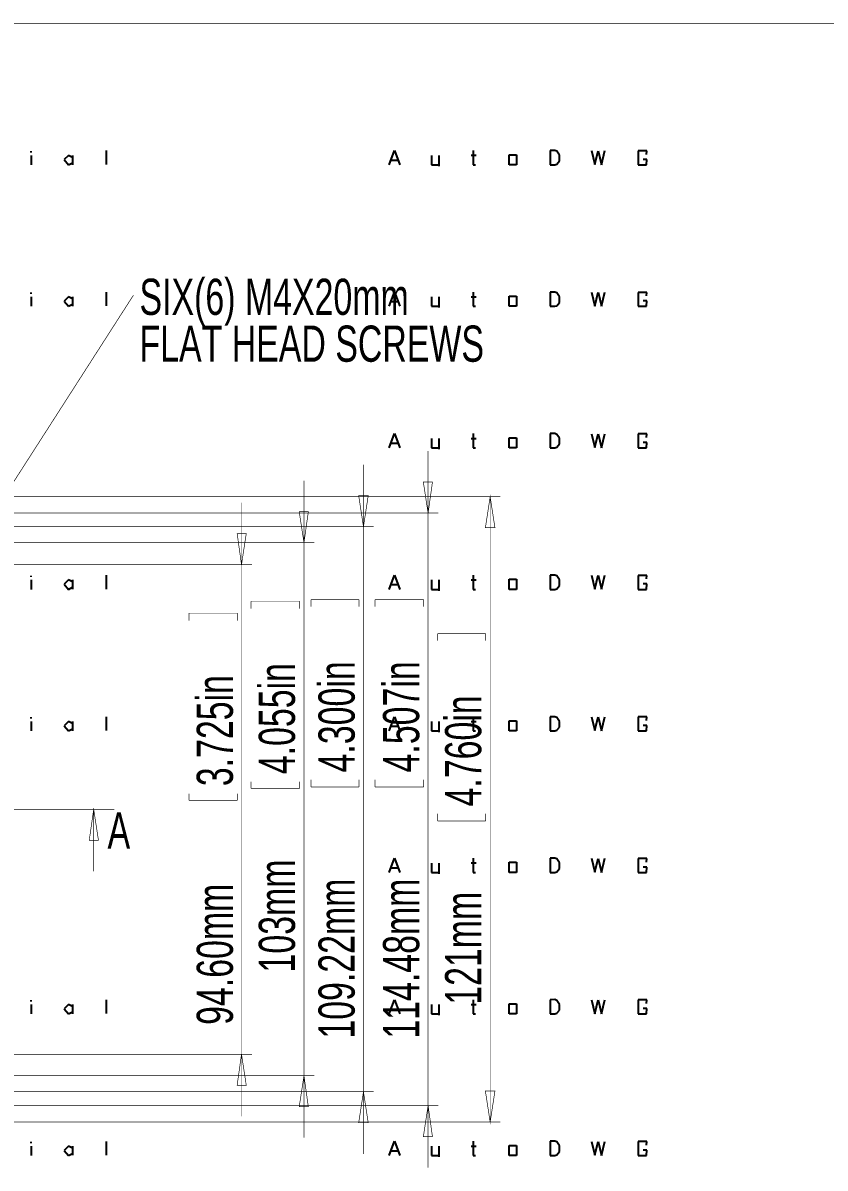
# Model space of a CAD drawing. Extents: x 5 to 426, y 3 to 277.
# Drawn here: x 138.1 to 215.6, y 165.9 to 276.6 of the extents above; entities that cross this region are included whole.
import ezdxf

# ---------------------------------------------------------------- set-up
doc = ezdxf.new("R2010")
doc.units = 0
doc.header["$MEASUREMENT"] = 0
for name, color, linetype in [('at_Entity', 7, 'Continuous'), ('at_Rect', 7, 'Continuous'), ('at_Solid', 7, 'Continuous'), ('at_Text', 7, 'Continuous')]:
    doc.layers.add(name, color=color, linetype=linetype)

msp = doc.modelspace()

# ---------------------------------------------------------------- linework, layer by layer
at = {"color": 28}
for p, q in [((173.47, 235.56), (173.99, 236.93)), ((173.66, 236.01), (174.32, 236.01)), ((173.99, 236.93), (174.52, 235.56)), ((177.58, 236.46), (177.58, 235.56)), ((178.29, 236.46), (178.29, 235.42)), ((181.41, 236.47), (181.88, 236.47)), ((181.61, 236.93), (181.61, 235.56)), ((185.07, 236.53), (185.77, 236.53)), ((185.07, 235.56), (185.07, 236.53)), ((185.77, 236.53), (185.77, 235.56)), ((189.05, 236.93), (189.04, 235.56)), ((189.49, 236.93), (189.05, 236.93)), ((189.7, 236.86), (189.49, 236.93)), ((189.69, 235.61), (189.93, 235.93)), ((189.94, 236.48), (189.7, 236.86)), ((189.93, 235.93), (189.94, 236.48)), ((193.03, 236.92), (193.35, 235.58)), ((193.35, 235.58), (193.68, 236.91)), ((193.68, 236.91), (194, 235.56)), ((194, 235.56), (194.32, 236.92)), ((198.37, 236.91), (197.54, 236.91)), ((197.54, 236.91), (197.54, 235.56)), ((198.37, 236.07), (198.04, 236.07)), ((198.36, 236.56), (198.37, 236.91)), ((198.36, 235.56), (198.37, 236.07)), ((177.58, 235.56), (178.29, 235.56)), ((181.61, 235.56), (181.83, 235.56)), ((185.77, 235.56), (185.07, 235.56)), ((189.04, 235.56), (189.48, 235.56)), ((189.48, 235.56), (189.69, 235.61)), ((197.54, 235.56), (198.36, 235.56)), ((173.47, 194.51), (173.99, 195.87)), ((173.66, 194.96), (174.32, 194.96)), ((173.99, 195.87), (174.52, 194.51)), ((177.58, 195.41), (177.58, 194.51)), ((178.29, 195.41), (178.29, 194.37)), ((181.41, 195.42), (181.88, 195.42)), ((181.61, 195.87), (181.61, 194.51)), ((185.07, 195.48), (185.77, 195.48)), ((185.07, 194.51), (185.07, 195.48)), ((185.77, 195.48), (185.77, 194.51)), ((189.05, 195.87), (189.04, 194.51)), ((189.49, 195.88), (189.05, 195.87)), ((189.7, 195.81), (189.49, 195.88)), ((189.94, 195.42), (189.7, 195.81)), ((189.93, 194.88), (189.94, 195.42)), ((193.03, 195.87), (193.35, 194.52)), ((193.35, 194.52), (193.68, 195.86)), ((193.68, 195.86), (194, 194.51)), ((194, 194.51), (194.32, 195.87)), ((198.37, 195.85), (197.54, 195.85)), ((197.54, 195.85), (197.54, 194.51)), ((198.37, 195.02), (198.04, 195.02)), ((198.36, 195.51), (198.37, 195.85)), ((198.36, 194.51), (198.37, 195.02)), ((177.58, 194.51), (178.29, 194.51)), ((181.61, 194.51), (181.83, 194.51)), ((185.77, 194.51), (185.07, 194.51)), ((189.04, 194.51), (189.48, 194.51)), ((189.48, 194.51), (189.69, 194.56)), ((189.69, 194.56), (189.93, 194.88)), ((197.54, 194.51), (198.36, 194.51))]:
    msp.add_line(p, q, dxfattribs=at)
at = {"layer": 'at_Entity', "color": 28}
for p, q in [((138.88, 250.44), (138.88, 250.56)), ((146.12, 250.61), (146.11, 249.27)), ((138.88, 250.15), (138.88, 249.24)), ((142.48, 250.15), (142.07, 249.74)), ((142.07, 249.74), (142.47, 249.24)), ((142.47, 249.24), (142.86, 249.44)), ((142.86, 249.95), (142.48, 250.15)), ((142.85, 250.15), (142.85, 249.25)), ((138.88, 209.39), (138.88, 209.51)), ((146.12, 209.55), (146.11, 208.22)), ((138.88, 209.1), (138.88, 208.19)), ((142.48, 209.09), (142.07, 208.68)), ((142.07, 208.68), (142.47, 208.19)), ((142.47, 208.19), (142.86, 208.39)), ((142.86, 208.9), (142.48, 209.09)), ((142.85, 209.1), (142.85, 208.2)), ((138.88, 168.33), (138.88, 168.46)), ((146.12, 168.5), (146.11, 167.17)), ((138.88, 168.05), (138.88, 167.14)), ((142.48, 168.04), (142.07, 167.63)), ((142.07, 167.63), (142.47, 167.14)), ((142.47, 167.14), (142.86, 167.33)), ((142.86, 167.85), (142.48, 168.04)), ((142.85, 168.05), (142.85, 167.15))]:
    msp.add_line(p, q, dxfattribs=at)
at = {"layer": 'at_Entity', "color": 9}
msp.add_lwpolyline([(426.32, 276.61, 0.0636, 0.0636, 0), (4.8, 276.61, 0.0636, 0.0636, 0)], format="xyseb", dxfattribs=at)
at = {"layer": 'at_Entity', "color": 7}
for points in [[(148.75, 250.31, 0.0636, 0.0636, 0), (135.16, 229.13, 0.0636, 0.0636, 0)], [(177.24, 229.24, 0.0636, 0.0636, 0), (176.78, 232.24, 0.0636, 0.0636, 0), (177.66, 232.24, 0.0636, 0.0636, 0), (177.24, 229.24, 0.0636, 0.0636, 0)], [(170.99, 227.93, 0.0636, 0.0636, 0), (170.53, 230.93, 0.0636, 0.0636, 0), (171.45, 230.93, 0.0636, 0.0636, 0), (170.99, 227.93, 0.0636, 0.0636, 0)], [(183.24, 230.83, 0.0636, 0.0636, 0), (183.7, 227.83, 0.0636, 0.0636, 0), (182.78, 227.83, 0.0636, 0.0636, 0), (183.24, 230.83, 0.0636, 0.0636, 0)], [(165.24, 226.38, 0.0636, 0.0636, 0), (164.78, 229.38, 0.0636, 0.0636, 0), (165.66, 229.38, 0.0636, 0.0636, 0), (165.24, 226.38, 0.0636, 0.0636, 0)], [(159.2, 224.26, 0.0636, 0.0636, 0), (158.78, 227.26, 0.0636, 0.0636, 0), (159.66, 227.26, 0.0636, 0.0636, 0), (159.2, 224.26, 0.0636, 0.0636, 0)], [(44.94, 200.61, 0.0636, 0.0636, 0), (146.92, 200.61, 0.0636, 0.0636, 0)], [(144.91, 200.61, 0.0636, 0.0636, 0), (145.37, 197.61, 0.0636, 0.0636, 0), (144.48, 197.61, 0.0636, 0.0636, 0), (144.91, 200.61, 0.0636, 0.0636, 0)], [(144.91, 194.61, 0.0636, 0.0636, 0), (144.91, 200.61, 0.0636, 0.0636, 0)], [(159.2, 176.92, 0.0636, 0.0636, 0), (159.66, 173.92, 0.0636, 0.0636, 0), (158.78, 173.92, 0.0636, 0.0636, 0), (159.2, 176.92, 0.0636, 0.0636, 0)], [(165.24, 174.84, 0.0636, 0.0636, 0), (165.66, 171.84, 0.0636, 0.0636, 0), (164.78, 171.84, 0.0636, 0.0636, 0), (165.24, 174.84, 0.0636, 0.0636, 0)], [(170.99, 173.29, 0.0636, 0.0636, 0), (171.45, 170.29, 0.0636, 0.0636, 0), (170.53, 170.29, 0.0636, 0.0636, 0), (170.99, 173.29, 0.0636, 0.0636, 0)], [(183.24, 170.36, 0.0636, 0.0636, 0), (182.78, 173.36, 0.0636, 0.0636, 0), (183.7, 173.36, 0.0636, 0.0636, 0), (183.24, 170.36, 0.0636, 0.0636, 0)], [(177.24, 171.95, 0.0636, 0.0636, 0), (177.66, 168.95, 0.0636, 0.0636, 0), (176.78, 168.95, 0.0636, 0.0636, 0), (177.24, 171.95, 0.0636, 0.0636, 0)]]:
    msp.add_lwpolyline(points, format="xyseb", dxfattribs=at)
at = {"layer": 'at_Entity', "color": 0}
for points in [[(177.24, 229.24, 0.0636, 0.0636, 0), (177.24, 235.24, 0.0636, 0.0636, 0)], [(170.99, 227.93, 0.0636, 0.0636, 0), (170.99, 233.93, 0.0636, 0.0636, 0)], [(165.24, 226.38, 0.0636, 0.0636, 0), (165.24, 232.38, 0.0636, 0.0636, 0)], [(177.24, 229.24, 0.0636, 0.0636, 0), (176.78, 232.24, 0.0636, 0.0636, 0), (177.66, 232.24, 0.0636, 0.0636, 0)], [(135.62, 230.83, 0.0636, 0.0636, 0), (184.23, 230.83, 0.0636, 0.0636, 0)], [(170.99, 227.93, 0.0636, 0.0636, 0), (170.53, 230.93, 0.0636, 0.0636, 0), (171.45, 230.93, 0.0636, 0.0636, 0)], [(183.24, 230.83, 0.0636, 0.0636, 0), (183.7, 227.83, 0.0636, 0.0636, 0), (182.78, 227.83, 0.0636, 0.0636, 0)], [(183.24, 170.36, 0.0636, 0.0636, 0), (183.24, 230.83, 0.0636, 0.0636, 0)], [(130.22, 229.24, 0.0636, 0.0636, 0), (178.23, 229.24, 0.0636, 0.0636, 0)], [(159.2, 224.26, 0.0636, 0.0636, 0), (159.2, 230.26, 0.0636, 0.0636, 0)], [(165.24, 226.38, 0.0636, 0.0636, 0), (164.78, 229.38, 0.0636, 0.0636, 0), (165.66, 229.38, 0.0636, 0.0636, 0)], [(177.24, 229.24, 0.0636, 0.0636, 0), (177.24, 171.95, 0.0636, 0.0636, 0)], [(135.27, 227.93, 0.0636, 0.0636, 0), (171.98, 227.93, 0.0636, 0.0636, 0)], [(159.2, 224.26, 0.0636, 0.0636, 0), (158.78, 227.26, 0.0636, 0.0636, 0), (159.66, 227.26, 0.0636, 0.0636, 0)], [(170.99, 227.93, 0.0636, 0.0636, 0), (170.99, 173.29, 0.0636, 0.0636, 0)], [(128.7, 226.38, 0.0636, 0.0636, 0), (166.23, 226.38, 0.0636, 0.0636, 0)], [(165.24, 226.38, 0.0636, 0.0636, 0), (165.24, 174.84, 0.0636, 0.0636, 0)], [(135.2, 224.26, 0.0636, 0.0636, 0), (160.23, 224.26, 0.0636, 0.0636, 0)], [(159.2, 224.26, 0.0636, 0.0636, 0), (159.2, 176.92, 0.0636, 0.0636, 0)], [(160.12, 220.73, 0.0636, 0.0636, 0), (164.82, 220.73, 0.0636, 0.0636, 0)], [(160.12, 220.73, 0.0636, 0.0636, 0), (160.12, 220.02, 0.0636, 0.0636, 0)], [(164.82, 220.73, 0.0636, 0.0636, 0), (164.82, 220.02, 0.0636, 0.0636, 0)], [(165.91, 220.87, 0.0636, 0.0636, 0), (170.57, 220.87, 0.0636, 0.0636, 0)], [(165.91, 220.87, 0.0636, 0.0636, 0), (165.91, 220.2, 0.0636, 0.0636, 0)], [(170.57, 220.87, 0.0636, 0.0636, 0), (170.57, 220.2, 0.0636, 0.0636, 0)], [(172.12, 220.87, 0.0636, 0.0636, 0), (176.82, 220.87, 0.0636, 0.0636, 0)], [(172.12, 220.87, 0.0636, 0.0636, 0), (172.12, 220.2, 0.0636, 0.0636, 0)], [(176.82, 220.87, 0.0636, 0.0636, 0), (176.82, 220.2, 0.0636, 0.0636, 0)], [(154.12, 219.57, 0.0636, 0.0636, 0), (158.81, 219.57, 0.0636, 0.0636, 0)], [(154.12, 219.57, 0.0636, 0.0636, 0), (154.12, 218.86, 0.0636, 0.0636, 0)], [(158.81, 219.57, 0.0636, 0.0636, 0), (158.81, 218.86, 0.0636, 0.0636, 0)], [(178.16, 217.59, 0.0636, 0.0636, 0), (182.82, 217.59, 0.0636, 0.0636, 0)], [(178.16, 217.59, 0.0636, 0.0636, 0), (178.16, 216.92, 0.0636, 0.0636, 0)], [(182.82, 217.59, 0.0636, 0.0636, 0), (182.82, 216.92, 0.0636, 0.0636, 0)], [(160.12, 202.62, 0.0636, 0.0636, 0), (160.12, 203.29, 0.0636, 0.0636, 0)], [(160.12, 202.62, 0.0636, 0.0636, 0), (164.82, 202.62, 0.0636, 0.0636, 0)], [(164.82, 202.62, 0.0636, 0.0636, 0), (164.82, 203.29, 0.0636, 0.0636, 0)], [(165.91, 202.76, 0.0636, 0.0636, 0), (165.91, 203.47, 0.0636, 0.0636, 0)], [(165.91, 202.76, 0.0636, 0.0636, 0), (170.57, 202.76, 0.0636, 0.0636, 0)], [(170.57, 202.76, 0.0636, 0.0636, 0), (170.57, 203.47, 0.0636, 0.0636, 0)], [(172.12, 202.76, 0.0636, 0.0636, 0), (172.12, 203.47, 0.0636, 0.0636, 0)], [(172.12, 202.76, 0.0636, 0.0636, 0), (176.82, 202.76, 0.0636, 0.0636, 0)], [(176.82, 202.76, 0.0636, 0.0636, 0), (176.82, 203.47, 0.0636, 0.0636, 0)], [(154.12, 201.46, 0.0636, 0.0636, 0), (154.12, 202.13, 0.0636, 0.0636, 0)], [(158.81, 201.46, 0.0636, 0.0636, 0), (158.81, 202.13, 0.0636, 0.0636, 0)], [(144.91, 200.61, 0.0636, 0.0636, 0), (145.37, 197.61, 0.0636, 0.0636, 0), (144.48, 197.61, 0.0636, 0.0636, 0)], [(154.12, 201.46, 0.0636, 0.0636, 0), (158.81, 201.46, 0.0636, 0.0636, 0)], [(178.16, 199.48, 0.0636, 0.0636, 0), (178.16, 200.19, 0.0636, 0.0636, 0)], [(178.16, 199.48, 0.0636, 0.0636, 0), (182.82, 199.48, 0.0636, 0.0636, 0)], [(182.82, 199.48, 0.0636, 0.0636, 0), (182.82, 200.19, 0.0636, 0.0636, 0)], [(135.2, 176.92, 0.0636, 0.0636, 0), (160.23, 176.92, 0.0636, 0.0636, 0)], [(159.2, 176.92, 0.0636, 0.0636, 0), (159.66, 173.92, 0.0636, 0.0636, 0), (158.78, 173.92, 0.0636, 0.0636, 0)], [(159.2, 176.92, 0.0636, 0.0636, 0), (159.2, 170.92, 0.0636, 0.0636, 0)], [(128.7, 174.84, 0.0636, 0.0636, 0), (166.23, 174.84, 0.0636, 0.0636, 0)], [(165.24, 174.84, 0.0636, 0.0636, 0), (165.66, 171.84, 0.0636, 0.0636, 0), (164.78, 171.84, 0.0636, 0.0636, 0)], [(165.24, 174.84, 0.0636, 0.0636, 0), (165.24, 168.84, 0.0636, 0.0636, 0)], [(135.27, 173.29, 0.0636, 0.0636, 0), (171.98, 173.29, 0.0636, 0.0636, 0)], [(170.99, 173.29, 0.0636, 0.0636, 0), (171.45, 170.29, 0.0636, 0.0636, 0), (170.53, 170.29, 0.0636, 0.0636, 0)], [(170.99, 173.29, 0.0636, 0.0636, 0), (170.99, 167.29, 0.0636, 0.0636, 0)], [(183.24, 170.36, 0.0636, 0.0636, 0), (182.78, 173.36, 0.0636, 0.0636, 0), (183.7, 173.36, 0.0636, 0.0636, 0)], [(130.22, 171.95, 0.0636, 0.0636, 0), (178.23, 171.95, 0.0636, 0.0636, 0)], [(177.24, 171.95, 0.0636, 0.0636, 0), (177.66, 168.95, 0.0636, 0.0636, 0), (176.78, 168.95, 0.0636, 0.0636, 0)], [(177.24, 171.95, 0.0636, 0.0636, 0), (177.24, 165.95, 0.0636, 0.0636, 0)], [(135.62, 170.36, 0.0636, 0.0636, 0), (184.23, 170.36, 0.0636, 0.0636, 0)]]:
    msp.add_lwpolyline(points, format="xyseb", dxfattribs=at)
at = {"layer": 'at_Rect', "color": 28}
for p, q in [((138.88, 264.12), (138.88, 264.24)), ((138.88, 263.83), (138.88, 262.93)), ((142.48, 263.83), (142.07, 263.42)), ((142.86, 263.64), (142.48, 263.83)), ((142.85, 263.83), (142.85, 262.93)), ((146.12, 264.29), (146.11, 262.95)), ((142.07, 263.42), (142.47, 262.93)), ((142.47, 262.93), (142.86, 263.12)), ((138.88, 223.07), (138.88, 223.19)), ((138.88, 222.78), (138.88, 221.87)), ((142.48, 222.78), (142.07, 222.37)), ((142.86, 222.59), (142.48, 222.78)), ((142.85, 222.78), (142.85, 221.88)), ((146.12, 223.24), (146.11, 221.9)), ((142.07, 222.37), (142.47, 221.87)), ((142.47, 221.87), (142.86, 222.07)), ((138.88, 182.02), (138.88, 182.14)), ((138.88, 181.73), (138.88, 180.82)), ((142.48, 181.73), (142.07, 181.32)), ((142.86, 181.53), (142.48, 181.73)), ((142.85, 181.73), (142.85, 180.83)), ((146.12, 182.19), (146.11, 180.85)), ((142.07, 181.32), (142.47, 180.82)), ((142.47, 180.82), (142.86, 181.02))]:
    msp.add_line(p, q, dxfattribs=at)
at = {"layer": 'at_Solid', "color": 28}
for p, q in [((173.47, 249.24), (173.99, 250.61)), ((173.99, 250.61), (174.52, 249.24)), ((181.61, 250.61), (181.61, 249.24)), ((189.05, 250.61), (189.04, 249.24)), ((189.49, 250.62), (189.05, 250.61)), ((189.7, 250.54), (189.49, 250.62)), ((189.94, 250.16), (189.7, 250.54)), ((193.03, 250.6), (193.35, 249.26)), ((193.35, 249.26), (193.68, 250.6)), ((193.68, 250.6), (194, 249.24)), ((194, 249.24), (194.32, 250.6)), ((198.37, 250.59), (197.54, 250.59)), ((197.54, 250.59), (197.54, 249.24)), ((198.36, 250.24), (198.37, 250.59)), ((173.66, 249.7), (174.32, 249.7)), ((177.58, 250.15), (177.58, 249.24)), ((177.58, 249.24), (178.29, 249.24)), ((178.29, 250.15), (178.29, 249.11)), ((181.41, 250.15), (181.88, 250.15)), ((181.61, 249.24), (181.83, 249.24)), ((185.07, 250.21), (185.77, 250.21)), ((185.07, 249.24), (185.07, 250.21)), ((185.77, 249.24), (185.07, 249.24)), ((185.77, 250.21), (185.77, 249.24)), ((189.04, 249.24), (189.48, 249.24)), ((189.48, 249.24), (189.69, 249.3)), ((189.69, 249.3), (189.93, 249.61)), ((189.93, 249.61), (189.94, 250.16)), ((197.54, 249.24), (198.36, 249.24)), ((198.37, 249.76), (198.04, 249.76)), ((198.36, 249.24), (198.37, 249.76)), ((173.47, 208.19), (173.99, 209.56)), ((173.99, 209.56), (174.52, 208.19)), ((181.61, 209.56), (181.61, 208.19)), ((189.05, 209.56), (189.04, 208.19)), ((189.49, 209.56), (189.05, 209.56)), ((189.7, 209.49), (189.49, 209.56)), ((189.94, 209.11), (189.7, 209.49)), ((193.03, 209.55), (193.35, 208.21)), ((193.35, 208.21), (193.68, 209.54)), ((193.68, 209.54), (194, 208.19)), ((194, 208.19), (194.32, 209.55)), ((198.37, 209.54), (197.54, 209.54)), ((197.54, 209.54), (197.54, 208.19)), ((198.36, 209.19), (198.37, 209.54)), ((173.66, 208.65), (174.32, 208.65)), ((177.58, 209.1), (177.58, 208.19)), ((177.58, 208.19), (178.29, 208.19)), ((178.29, 209.1), (178.29, 208.05)), ((181.41, 209.1), (181.88, 209.1)), ((181.61, 208.19), (181.83, 208.19)), ((185.07, 209.16), (185.77, 209.16)), ((185.07, 208.19), (185.07, 209.16)), ((185.77, 208.19), (185.07, 208.19)), ((185.77, 209.16), (185.77, 208.19)), ((189.04, 208.19), (189.48, 208.19)), ((189.48, 208.19), (189.69, 208.25)), ((189.69, 208.25), (189.93, 208.56)), ((189.93, 208.56), (189.94, 209.11)), ((197.54, 208.19), (198.36, 208.19)), ((198.37, 208.7), (198.04, 208.7)), ((198.36, 208.19), (198.37, 208.7)), ((173.47, 167.14), (173.99, 168.51)), ((173.99, 168.51), (174.52, 167.14)), ((181.61, 168.51), (181.61, 167.14)), ((189.05, 168.51), (189.04, 167.14)), ((189.49, 168.51), (189.05, 168.51)), ((189.7, 168.44), (189.49, 168.51)), ((189.94, 168.06), (189.7, 168.44)), ((193.03, 168.5), (193.35, 167.16)), ((193.35, 167.16), (193.68, 168.49)), ((193.68, 168.49), (194, 167.14)), ((194, 167.14), (194.32, 168.5)), ((198.37, 168.49), (197.54, 168.49)), ((197.54, 168.49), (197.54, 167.14)), ((198.36, 168.14), (198.37, 168.49)), ((173.66, 167.59), (174.32, 167.59)), ((177.58, 168.04), (177.58, 167.14)), ((178.29, 168.04), (178.29, 167)), ((181.41, 168.05), (181.88, 168.05)), ((185.07, 168.11), (185.77, 168.11)), ((185.07, 167.14), (185.07, 168.11)), ((185.77, 168.11), (185.77, 167.14)), ((189.69, 167.19), (189.93, 167.51)), ((189.93, 167.51), (189.94, 168.06)), ((198.37, 167.65), (198.04, 167.65)), ((198.36, 167.14), (198.37, 167.65)), ((177.58, 167.14), (178.29, 167.14)), ((181.61, 167.14), (181.83, 167.14)), ((185.77, 167.14), (185.07, 167.14)), ((189.04, 167.14), (189.48, 167.14)), ((189.48, 167.14), (189.69, 167.19)), ((197.54, 167.14), (198.36, 167.14))]:
    msp.add_line(p, q, dxfattribs=at)
at = {"layer": 'at_Text', "color": 28}
for p, q in [((173.47, 262.93), (173.99, 264.3)), ((173.99, 264.3), (174.52, 262.93)), ((177.58, 263.83), (177.58, 262.93)), ((178.29, 263.83), (178.29, 262.79)), ((181.41, 263.84), (181.88, 263.84)), ((181.61, 264.29), (181.61, 262.93)), ((185.07, 263.9), (185.77, 263.9)), ((185.07, 262.93), (185.07, 263.9)), ((185.77, 263.9), (185.77, 262.93)), ((189.05, 264.29), (189.04, 262.93)), ((189.49, 264.3), (189.05, 264.29)), ((189.7, 264.23), (189.49, 264.3)), ((189.94, 263.84), (189.7, 264.23)), ((189.93, 263.3), (189.94, 263.84)), ((193.03, 264.29), (193.35, 262.94)), ((193.35, 262.94), (193.68, 264.28)), ((193.68, 264.28), (194, 262.93)), ((194, 262.93), (194.32, 264.29)), ((198.37, 264.27), (197.54, 264.27)), ((197.54, 264.27), (197.54, 262.93)), ((198.36, 263.93), (198.37, 264.27)), ((173.66, 263.38), (174.32, 263.38)), ((177.58, 262.93), (178.29, 262.93)), ((181.61, 262.93), (181.83, 262.93)), ((185.77, 262.93), (185.07, 262.93)), ((189.04, 262.93), (189.48, 262.93)), ((189.48, 262.93), (189.69, 262.98)), ((189.69, 262.98), (189.93, 263.3)), ((197.54, 262.93), (198.36, 262.93)), ((198.37, 263.44), (198.04, 263.44)), ((198.36, 262.93), (198.37, 263.44)), ((173.47, 221.87), (173.99, 223.24)), ((173.99, 223.24), (174.52, 221.87)), ((177.58, 222.78), (177.58, 221.87)), ((178.29, 222.78), (178.29, 221.74)), ((181.41, 222.79), (181.88, 222.79)), ((181.61, 223.24), (181.61, 221.87)), ((185.07, 222.85), (185.77, 222.85)), ((185.07, 221.87), (185.07, 222.85)), ((185.77, 222.85), (185.77, 221.87)), ((189.05, 223.24), (189.04, 221.87)), ((189.49, 223.25), (189.05, 223.24)), ((189.7, 223.17), (189.49, 223.25)), ((189.94, 222.79), (189.7, 223.17)), ((189.93, 222.25), (189.94, 222.79)), ((193.03, 223.24), (193.35, 221.89)), ((193.35, 221.89), (193.68, 223.23)), ((193.68, 223.23), (194, 221.88)), ((194, 221.88), (194.32, 223.24)), ((198.37, 223.22), (197.54, 223.22)), ((197.54, 223.22), (197.54, 221.87)), ((198.36, 222.88), (198.37, 223.22)), ((173.66, 222.33), (174.32, 222.33)), ((177.58, 221.87), (178.29, 221.87)), ((181.61, 221.87), (181.83, 221.87)), ((185.77, 221.87), (185.07, 221.87)), ((189.04, 221.87), (189.48, 221.87)), ((189.48, 221.87), (189.69, 221.93)), ((189.69, 221.93), (189.93, 222.25)), ((197.54, 221.87), (198.36, 221.87)), ((198.37, 222.39), (198.04, 222.39)), ((198.36, 221.87), (198.37, 222.39)), ((173.47, 180.82), (173.99, 182.19)), ((173.99, 182.19), (174.52, 180.82)), ((177.58, 181.73), (177.58, 180.82)), ((178.29, 181.73), (178.29, 180.69)), ((181.41, 181.73), (181.88, 181.73)), ((181.61, 182.19), (181.61, 180.82)), ((185.07, 181.79), (185.77, 181.79)), ((185.07, 180.82), (185.07, 181.79)), ((185.77, 181.79), (185.77, 180.82)), ((189.05, 182.19), (189.04, 180.82)), ((189.49, 182.2), (189.05, 182.19)), ((189.7, 182.12), (189.49, 182.2)), ((189.94, 181.74), (189.7, 182.12)), ((189.93, 181.19), (189.94, 181.74)), ((193.03, 182.18), (193.35, 180.84)), ((193.35, 180.84), (193.68, 182.18)), ((193.68, 182.18), (194, 180.82)), ((194, 180.82), (194.32, 182.18)), ((198.37, 182.17), (197.54, 182.17)), ((197.54, 182.17), (197.54, 180.82)), ((198.36, 181.82), (198.37, 182.17)), ((173.66, 181.28), (174.32, 181.28)), ((177.58, 180.82), (178.29, 180.82)), ((181.61, 180.82), (181.83, 180.82)), ((185.77, 180.82), (185.07, 180.82)), ((189.04, 180.82), (189.48, 180.82)), ((189.48, 180.82), (189.69, 180.88)), ((189.69, 180.88), (189.93, 181.19)), ((197.54, 180.82), (198.36, 180.82)), ((198.37, 181.34), (198.04, 181.34)), ((198.36, 180.82), (198.37, 181.34))]:
    msp.add_line(p, q, dxfattribs=at)

# ---------------------------------------------------------------- texts
at = {"layer": 'at_Text', "color": 0, "width": 0.7}
for s, height, rotation, p in [('SIX(6) M4X20mm', 3.4988, 0.0006, (149.34, 248.41)), ('FLAT HEAD SCREWS', 3.4988, 0.0006, (149.34, 243.88)), ('4.055in', 3.499, 90.0005, (164.37, 204)), ('4.300in', 3.499, 90.0005, (170.14, 204.17)), ('4.507in', 3.499, 90.0005, (176.38, 204.17)), ('3.725in', 3.499, 90.0005, (158.37, 202.84)), ('4.760in', 3.499, 90.0005, (182.38, 200.88)), ('A', 3.5, 0.0006, (146.25, 196.81)), ('103mm', 3.499, 90.0005, (164.37, 184.83)), ('94.60mm', 3.499, 90.0005, (158.37, 179.76)), ('109.22mm', 3.499, 90.0005, (170.14, 178.43)), ('114.48mm', 3.499, 90.0005, (176.38, 178.43)), ('121mm', 3.499, 90.0005, (182.38, 181.71))]:
    msp.add_text(s, height=height, rotation=rotation, dxfattribs=at).set_placement(p)

doc.saveas('drawing.dxf')
